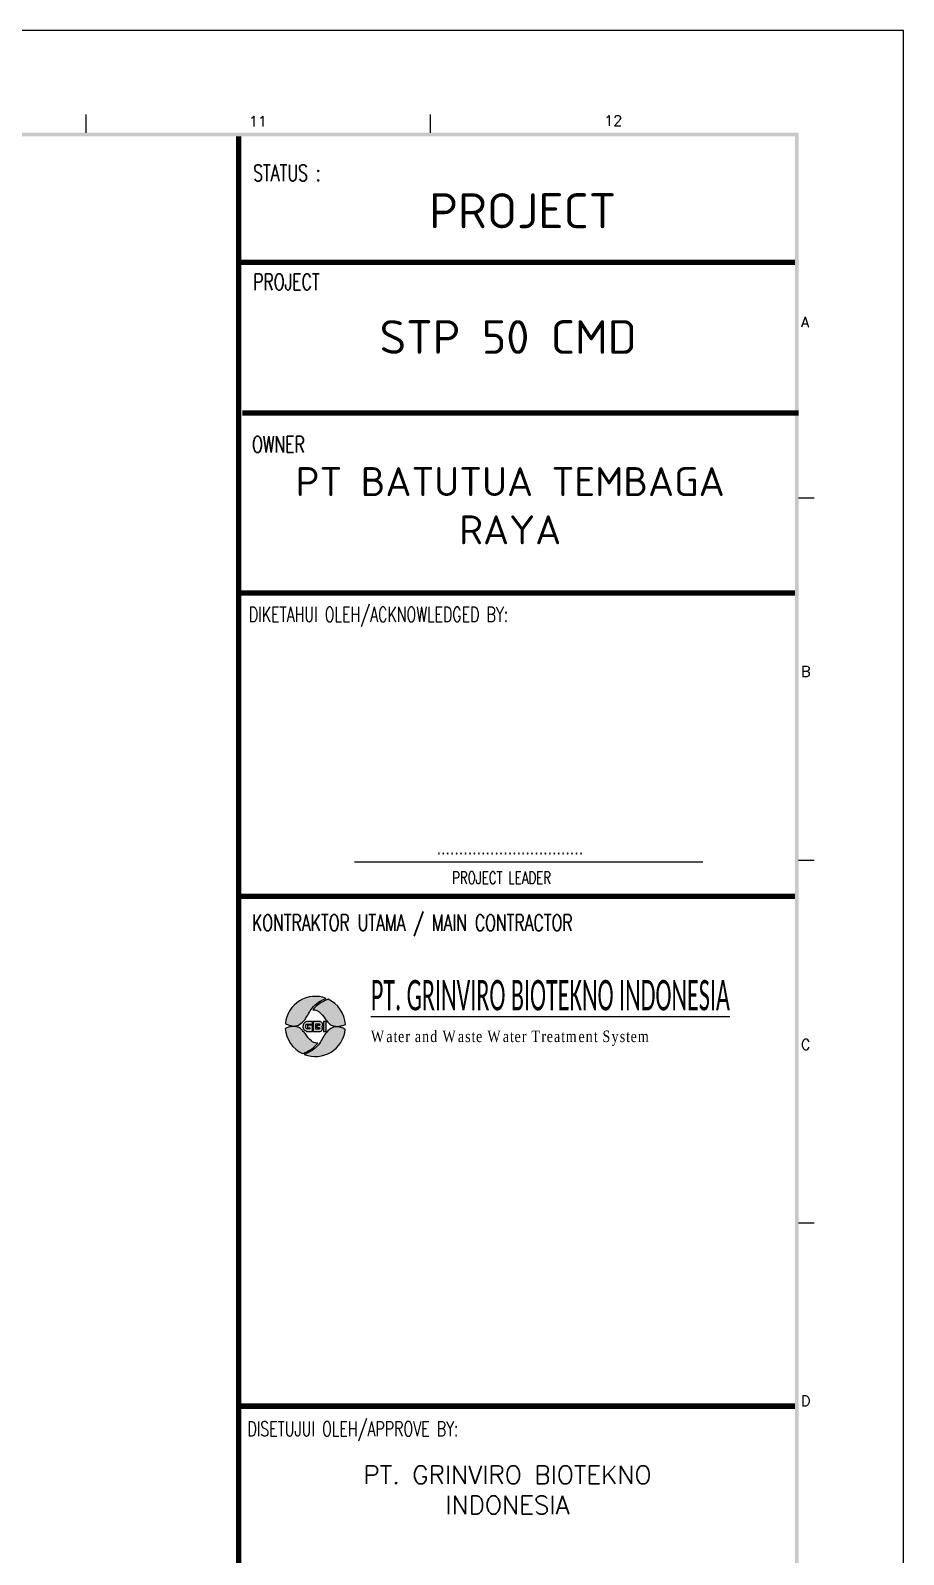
# Model space of a CAD drawing. Header units: millimetres. Extents: x 67033 to 212947, y 35102 to 335921.
# Drawn here: x 73066 to 74551, y 152131 to 154724 of the extents above; entities that cross this region are included whole.
import ezdxf

# ---------------------------------------------------------------- set-up
doc = ezdxf.new("R2010")
doc.units = ezdxf.units.MM
doc.layers.add('BORDER', color=7, linetype='Continuous')
doc.layers.add('S-Kop', color=7, linetype='Continuous')
doc.layers.add('G-0.9', color=250, linetype='Continuous', lineweight=9)
doc.styles.add('3', font='ROMANS.SHX', dxfattribs={"width": 0.75})
doc.styles.add('ISOCPEUR', font='isocpeur.ttf')
doc.styles.add('ROMANS', font='romans.shx', dxfattribs={"height": 0.3})
doc.styles.get("Standard").update_dxf_attribs({"font": 'arial.ttf'})

msp = doc.modelspace()

# ---------------------------------------------------------------- hatches: boundary and pattern name
at = {"layer": 'G-0.9', "true_color": 0x105689}
h = msp.add_hatch(color=146, dxfattribs=at)
edge = h.paths.add_edge_path(flags=0)
edge.add_arc((73550.64828648386, 153029.3331441427), 51.18441733908399, 3.799054058211098, 64.9709100956754)
edge.add_spline(control_points=[(73572.30330546947, 153075.7109915597), (73571.08708370144, 153075.1848081262), (73569.27630561945, 153074.3651089546), (73566.8864200506, 153073.2139352082), (73565.11149634422, 153072.3162210944), (73563.33307163544, 153071.4050253557), (73561.55539036031, 153070.4762146974), (73559.80729077526, 153069.5007826609), (73558.11812260444, 153068.4507636289), (73556.49059588506, 153067.3189017822), (73554.3749984473, 153065.7288127059), (73551.85228183704, 153063.5906588791), (73549.02340369046, 153060.8035578924), (73547.26645580327, 153058.7889788241), (73546.42049821543, 153057.7433086441)], knot_values=[0, 0, 0, 0, 0.125, 0.1875, 0.25, 0.3125, 0.375, 0.4375, 0.5, 0.5625, 0.625, 0.75, 0.875, 1, 1, 1, 1], degree=3, periodic=0)
edge.add_spline(control_points=[(73546.42049821543, 153057.7433086441), (73546.983940898, 153057.7387453177), (73548.1036347722, 153057.6841721082), (73549.75128828413, 153057.4579581755), (73551.39799301203, 153057.1114334791), (73552.9965176574, 153056.613962666), (73554.25460217358, 153056.011887906), (73555.22919646936, 153055.4529417609), (73555.939368223, 153055.0105061464), (73556.62746627627, 153054.5384641774), (73557.2951870866, 153054.0296935313), (73557.9444586704, 153053.4968362177), (73558.79061568037, 153052.7702239364), (73559.59965369043, 153052.0091066569), (73560.37764878385, 153051.2125652607), (73560.95156810687, 153050.6059168321), (73561.51333575152, 153049.9867785781), (73562.24268646845, 153049.1405323512), (73562.95498197673, 153048.2772975226), (73563.65509762694, 153047.4025478599), (73564.34096019082, 153046.5132407641), (73565.19024454843, 153045.3951361024), (73566.19606865116, 153044.0437075974), (73567.19887322681, 153042.691658702), (73568.21031545692, 153041.3567282053), (73569.23338960847, 153040.0335299599), (73570.10399592378, 153038.9480087101), (73570.81031777375, 153038.0878384327), (73571.35082452028, 153037.4507420183), (73571.89665224108, 153036.8138641253), (73572.446827658, 153036.1777920672), (73572.91606465029, 153035.6582325928), (73573.30058074715, 153035.2527280725), (73573.59504000796, 153034.956009476), (73573.89368736549, 153034.6632484087), (73574.29495648471, 153034.2741233895), (73574.80588154886, 153033.7969921826), (73575.4398302668, 153033.2499595463), (73576.32084951665, 153032.5766041203), (73577.5088937926, 153031.837672986), (73579.00702547462, 153031.0823212675), (73580.56902929903, 153030.4657223432), (73582.71746664931, 153029.8229579828), (73584.92326154062, 153029.4414455487), (73587.15360197463, 153029.3288751403), (73589.3901096821, 153029.3697786886), (73592.17237529518, 153029.682030296), (73594.90151009544, 153030.2826870546), (73597.02869750751, 153030.9400626065), (73599.1314547589, 153031.6825007014), (73600.69123965972, 153032.2867226273), (73601.72022925594, 153032.7244919324)], knot_values=[0, 0, 0, 0, 0.02500000000000002, 0.05000000000000004, 0.07499999999999996, 0.09999999999999998, 0.125, 0.1375, 0.15, 0.1625000000000001, 0.175, 0.1875, 0.2, 0.225, 0.2375, 0.25, 0.2625, 0.275, 0.3, 0.3125, 0.325, 0.35, 0.375, 0.4, 0.425, 0.45, 0.475, 0.4875, 0.5, 0.5125, 0.5249999999999999, 0.5374999999999999, 0.5437499999999998, 0.5499999999999998, 0.5562499999999999, 0.5624999999999999, 0.5749999999999998, 0.5874999999999999, 0.5999999999999999, 0.6249999999999999, 0.6499999999999999, 0.6749999999999998, 0.6999999999999998, 0.7499999999999999, 0.7749999999999999, 0.7999999999999999, 0.8499999999999999, 0.8999999999999999, 0.9249999999999999, 0.95, 1, 1, 1, 1], degree=3, periodic=0)
edge = h.paths.add_edge_path(flags=0)
edge.add_arc((73550.64828648386, 153029.3331441427), 51.18441733908391, 183.7990540582112, 244.97091009567498, ccw=False)
edge.add_spline(control_points=[(73499.57634371181, 153025.9417963522), (73500.60533330956, 153026.3795656573), (73502.16503077632, 153026.9838866127), (73504.2680211847, 153027.7260606294), (73505.86271226968, 153028.2198845268), (73507.48878607295, 153028.6215202428), (73509.67944073831, 153029.0480788771), (73511.90665658002, 153029.2962903953), (73514.14293524587, 153029.3374541045), (73516.37333262099, 153029.2248161757), (73518.57910096434, 153028.8433523868), (73520.72754774416, 153028.2005339319), (73522.28953419688, 153027.5840864937), (73523.78772829082, 153026.828169401), (73525.21314914203, 153025.9435620531), (73526.28622205857, 153025.061051152), (73527.00162498852, 153024.392087632), (73527.40288400123, 153024.0030544255), (73527.70153338958, 153023.7102749166), (73527.99599210854, 153023.4135612321), (73528.38050838344, 153023.0080551032), (73528.84974528826, 153022.488496417), (73529.39992073436, 153021.8524241056), (73529.94574844594, 153021.215546281), (73530.48625519554, 153020.5784498488), (73531.19257704397, 153019.7182795769), (73532.06318335928, 153018.6327583232), (73533.08625751238, 153017.3095600793), (73534.09769974095, 153015.9746295827), (73535.1005043166, 153014.6225806873), (73536.10632842086, 153013.2711521823), (73536.95561277847, 153012.1530475206), (73537.64147534235, 153011.2637404247), (73538.34159099257, 153010.3889907628), (73539.05388650081, 153009.5257559343), (73539.78323721624, 153008.6795097073), (73540.34500486242, 153008.060371451), (73540.91892418543, 153007.4537230223), (73541.69691927732, 153006.6571816278), (73542.50595728893, 153005.896064349), (73543.35211429735, 153005.169452067), (73544.0013858827, 153004.6365947535), (73544.66910669145, 153004.1278241072), (73545.3572047463, 153003.6557821375), (73546.06737649994, 153003.2133465238), (73547.04197079572, 153002.6544003787), (73548.30005531033, 153002.0523256186), (73549.89857995573, 153001.5548548056), (73551.54528468363, 153001.2083301076), (73553.19293819556, 153000.9821161764), (73554.31263207129, 153000.927542967), (73554.87607475385, 153000.9229796405)], knot_values=[0, 0, 0, 0, 0.05000000000000004, 0.07499999999999996, 0.09999999999999998, 0.125, 0.1499999999999999, 0.2, 0.225, 0.25, 0.3, 0.325, 0.35, 0.375, 0.4, 0.425, 0.4375, 0.44375, 0.45, 0.4562499999999999, 0.4624999999999999, 0.475, 0.4875, 0.5, 0.5125, 0.5249999999999999, 0.5499999999999998, 0.5749999999999997, 0.5999999999999998, 0.6249999999999998, 0.6499999999999998, 0.6749999999999998, 0.6874999999999998, 0.6999999999999997, 0.7249999999999996, 0.7374999999999996, 0.7499999999999996, 0.7624999999999995, 0.7749999999999995, 0.7999999999999995, 0.8124999999999996, 0.8249999999999995, 0.8374999999999995, 0.8499999999999994, 0.8624999999999994, 0.8749999999999993, 0.8999999999999994, 0.9249999999999994, 0.9499999999999994, 0.9749999999999994, 0.9999999999999994, 0.9999999999999994, 0.9999999999999994, 0.9999999999999994], degree=3, periodic=0)
edge.add_spline(control_points=[(73554.87607475385, 153000.9229796405), (73554.03011716601, 152999.8773094613), (73552.27316927884, 152997.8627303923), (73549.44429113224, 152995.0756294056), (73546.92157452198, 152992.9374755787), (73544.80597708421, 152991.3473865024), (73543.17845036484, 152990.2155246549), (73541.48928219247, 152989.1655056238), (73539.74118260895, 152988.1900735872), (73537.96350133386, 152987.2612629289), (73536.18507662506, 152986.3500671902), (73534.41015291869, 152985.4523530771), (73532.02026734984, 152984.3011793301), (73530.20948926632, 152983.4814801585), (73528.99326749981, 152982.9552967249)], knot_values=[0, 0, 0, 0, 0.125, 0.25, 0.375, 0.4375, 0.5, 0.5625, 0.625, 0.6875, 0.75, 0.8125, 0.875, 1, 1, 1, 1], degree=3, periodic=0)
at = {"layer": 'G-0.9', "true_color": 0x139b48}
h = msp.add_hatch(color=114, dxfattribs=at)
edge = h.paths.add_edge_path(flags=0)
edge.add_spline(control_points=[(73601.59567248495, 153024.4129370213), (73600.98122656943, 153024.7098361602), (73599.74417802665, 153025.2858572626), (73598.17556039788, 153025.9540756037), (73596.91072943578, 153026.4708226235), (73595.95751933464, 153026.8504842934), (73594.99577076662, 153027.2090099228), (73594.02290887357, 153027.5300177509), (73593.03518502388, 153027.8239559678), (73592.0358893606, 153028.0978733299), (73591.02836953878, 153028.3326695024), (73590.0185034061, 153028.5100054419), (73589.00199053393, 153028.6346460405), (73587.63342605275, 153028.7454678549), (73585.92842401487, 153028.7440866974), (73584.22942293236, 153028.5079444761), (73582.87893143944, 153028.206662778), (73581.88537765434, 153027.9336099272), (73580.90508555966, 153027.6073820654), (73579.9330761964, 153027.2240732609), (73578.97933566541, 153026.7943366436), (73577.74409649985, 153026.1763378508), (73576.26295635133, 153025.294576796), (73574.57639233899, 153024.0966136938), (73572.99927283953, 153022.7762168716), (73571.51336824318, 153021.3477297768), (73570.11864851904, 153019.8297228287), (73568.8063479423, 153018.2347829151), (73567.78144407616, 153016.8636431581), (73566.99902065414, 153015.7372802185), (73566.23001466303, 153014.6045219807), (73565.49445189178, 153013.4521131866), (73564.78349674816, 153012.2839378756), (73564.25308495924, 153011.4063938761), (73563.72970203169, 153010.5246272069), (73563.21669484851, 153009.6364823287), (73562.70714648417, 153008.7464269885), (73562.02185887918, 153007.563926121), (73561.34018577047, 153006.3797391007), (73560.65494622504, 153005.1985082807), (73560.12949644869, 153004.3203505457), (73559.59657777938, 153003.4473591982), (73558.88170431828, 153002.2865010131), (73557.95442606266, 153000.8586373029), (73556.7796593123, 152999.1837843493), (73555.12797122446, 152997.0126326238), (73552.85102134226, 152994.4408756825), (73549.84426261683, 152991.6133531293), (73546.5916812491, 152989.07970309), (73543.7066393282, 152987.2545990595), (73541.31728936826, 152985.9424261563), (73539.49175274013, 152985.0168750683), (73537.63972689114, 152984.1384413473), (73535.14150464792, 152983.0181381538), (73533.25620948318, 152982.1984990954), (73531.98850738323, 152981.671238786)], knot_values=[-1, -1, -1, -1, -0.9772727272727273, -0.9545454545454546, -0.9431818181818182, -0.9318181818181819, -0.9204545454545454, -0.9090909090909091, -0.8977272727272727, -0.8863636363636364, -0.875, -0.8636363636363636, -0.8522727272727273, -0.8409090909090909, -0.8181818181818182, -0.7954545454545454, -0.7840909090909091, -0.7727272727272727, -0.7613636363636364, -0.75, -0.7386363636363636, -0.7272727272727273, -0.7045454545454546, -0.6818181818181818, -0.6590909090909091, -0.6363636363636364, -0.6136363636363636, -0.5909090909090909, -0.5681818181818181, -0.5568181818181818, -0.5454545454545454, -0.5227272727272727, -0.5113636363636364, -0.5, -0.4886363636363636, -0.4772727272727273, -0.4659090909090909, -0.4545454545454545, -0.4318181818181818, -0.4204545454545454, -0.4090909090909091, -0.3977272727272727, -0.3863636363636364, -0.3636363636363636, -0.3409090909090909, -0.3181818181818182, -0.2727272727272727, -0.2272727272727273, -0.1818181818181818, -0.1363636363636364, -0.1136363636363636, -0.09090909090909091, -0.06818181818181818, -0.04545454545454546, 0, 0, 0, 0], degree=3, periodic=0)
edge.add_arc((73550.64828648386, 153029.3331441427), 51.18441733908411, 248.6195076609033, 354.4838079919351)
edge = h.paths.add_edge_path(flags=0)
edge.add_arc((73550.64828648386, 153029.3331441427), 51.18441733908363, 68.61950766090604, 174.4838079919366)
edge.add_spline(control_points=[(73499.70090048436, 153034.2533512633), (73500.31534639983, 153033.9564521245), (73501.55239494264, 153033.3804310221), (73503.12101256984, 153032.712212681), (73504.38584353194, 153032.1954656611), (73505.33905363464, 153031.815803992), (73506.30080220265, 153031.4572783619), (73507.27366409572, 153031.1362705337), (73508.2613879454, 153030.8423323169), (73509.26068360868, 153030.5684149548), (73510.26820343052, 153030.3336187821), (73511.2780695632, 153030.1562828427), (73512.29458243534, 153030.0316422441), (73513.663146915, 153029.9208204305), (73515.36814895441, 153029.9222015857), (73517.06715003541, 153030.1583438086), (73518.4176415283, 153030.4596255074), (73519.41119531495, 153030.7326783567), (73520.39148740807, 153031.0589062193), (73521.36349677441, 153031.4422150206), (73522.3172372931, 153031.8719516525), (73523.55247652928, 153032.4899503747), (73525.0336161375, 153033.3717119669), (73526.72018237866, 153034.5696728417), (73528.29729361669, 153035.8900779269), (73529.78322902835, 153037.3185341987), (73531.17783374965, 153038.8366561772), (73532.49056352241, 153040.4311667913), (73533.71884637878, 153042.0781366696), (73534.68623240755, 153043.4933788347), (73535.43557201036, 153044.6369336371), (73535.97952954457, 153045.5064968836), (73536.5131651764, 153046.3822756419), (73537.04346251048, 153047.2599155172), (73537.5668839775, 153048.1416514095), (73538.07985145769, 153049.0298235202), (73538.58952009604, 153049.9198007002), (73539.10304440664, 153050.8069617608), (73539.6168481655, 153051.6936170101), (73540.12734941844, 153052.5820816068), (73540.64171989009, 153053.4677197979), (73541.16705160125, 153054.345953845), (73541.70000171677, 153055.2189248682), (73542.41486488254, 153056.3797897061), (73543.34214817607, 153057.807650169), (73544.51691334843, 153059.4825041049), (73546.1686017909, 153061.6536557874), (73548.44555274144, 153064.2254106113), (73551.45230606056, 153067.0529425663), (73554.7049077733, 153069.5865575391), (73557.5898863797, 153071.4117706212), (73559.97936545842, 153072.7237211448), (73562.41288855045, 153073.9586947515), (73565.52570224024, 153075.3765463494), (73568.04036348454, 153076.4677891892), (73569.30806558453, 153076.9950494987)], knot_values=[-1, -1, -1, -1, -0.9772727272727273, -0.9545454545454546, -0.9431818181818182, -0.9318181818181819, -0.9204545454545455, -0.9090909090909092, -0.8977272727272728, -0.8863636363636365, -0.8750000000000001, -0.8636363636363638, -0.8522727272727274, -0.840909090909091, -0.8181818181818183, -0.7954545454545456, -0.7840909090909093, -0.7727272727272729, -0.7613636363636366, -0.7500000000000002, -0.7386363636363639, -0.7272727272727275, -0.7045454545454548, -0.6818181818181821, -0.6590909090909094, -0.6363636363636367, -0.613636363636364, -0.5909090909090913, -0.5681818181818186, -0.5454545454545459, -0.5340909090909094, -0.522727272727273, -0.5113636363636367, -0.5000000000000003, -0.488636363636364, -0.4772727272727276, -0.4659090909090913, -0.4545454545454549, -0.4431818181818186, -0.4318181818181822, -0.4204545454545459, -0.4090909090909095, -0.3977272727272732, -0.3863636363636368, -0.363636363636364, -0.3409090909090913, -0.3181818181818186, -0.272727272727273, -0.2272727272727276, -0.1818181818181821, -0.1363636363636367, -0.113636363636364, -0.09090909090909127, -0.04545454545454575, -3.33066907387547e-16, -3.33066907387547e-16, -3.33066907387547e-16, -3.33066907387547e-16], degree=3, periodic=0)
at = {"layer": 'G-0.9', "true_color": 0xf26722}
h = msp.add_hatch(color=30, dxfattribs=at)
h.dxf.hatch_style = 1
edge = h.paths.add_edge_path()
edge.add_arc((73550.63284764814, 153029.3426941992), 51.18441733908399, 3.799054058211098, 64.9709100956754)
edge.add_spline(control_points=[(73572.28786663219, 153075.7205416162), (73571.07164486416, 153075.1943581827), (73569.26086678218, 153074.3746590111), (73566.87098121332, 153073.223485264), (73565.09605750696, 153072.325771151), (73563.31763279818, 153071.4145754122), (73561.53995152305, 153070.4857647539), (73559.79185193952, 153069.5103327174), (73558.10268376717, 153068.4603136862), (73556.4751570478, 153067.3284518387), (73554.35955961003, 153065.7383627624), (73551.83684299976, 153063.6002089355), (73549.00796485317, 153060.8131079488), (73547.25101696598, 153058.7985288806), (73546.40505937817, 153057.7528587006)], knot_values=[0, 0, 0, 0, 0.125, 0.1875, 0.25, 0.3125, 0.375, 0.4375, 0.5, 0.5625, 0.625, 0.75, 0.875, 1, 1, 1, 1], degree=3, periodic=0)
edge.add_spline(control_points=[(73546.40505937817, 153057.7528587006), (73546.96850206071, 153057.7482953742), (73548.08819593648, 153057.6937221648), (73549.73584944685, 153057.4675082336), (73551.38255417628, 153057.1209835356), (73552.98107882014, 153056.6235127226), (73554.2391633363, 153056.0214379625), (73555.21375763207, 153055.4624918173), (73555.92392938574, 153055.0200562037), (73556.61202744055, 153054.5480142339), (73557.2797482493, 153054.0392435877), (73557.92901983467, 153053.5063862742), (73558.7751768431, 153052.7797739929), (73559.58421485315, 153052.0186567134), (73560.36220994657, 153051.2221153188), (73560.93612926958, 153050.6154668901), (73561.49789691424, 153049.9963286346), (73562.22724763119, 153049.1500824077), (73562.93954313947, 153048.2868475791), (73563.63965878966, 153047.4120979172), (73564.32552135354, 153046.5227908205), (73565.17480571115, 153045.4046861588), (73566.18062981544, 153044.0532576539), (73567.18343438955, 153042.7012087584), (73568.19487661961, 153041.3662782618), (73569.21795077274, 153040.0430800179), (73570.08855708652, 153038.9575587666), (73570.79487893495, 153038.0973884892), (73571.33538568454, 153037.4602920748), (73571.88121340533, 153036.8234141819), (73572.43138882074, 153036.1873421245), (73572.90062581301, 153035.6677826494), (73573.2851419114, 153035.2622781291), (73573.5796011707, 153034.9655595325), (73573.87824852823, 153034.6727984668), (73574.27951764743, 153034.283673446), (73574.79044271157, 153033.8065422391), (73575.42439142954, 153033.2595096028), (73576.30541067939, 153032.5861541776), (73577.49345495689, 153031.8472230425), (73578.99158663736, 153031.0918713255), (73580.55359046177, 153030.4752723998), (73582.70202781203, 153029.83250804), (73584.90782270336, 153029.4509956052), (73587.13816313735, 153029.3384251968), (73589.37467084483, 153029.3793287451), (73592.15693645789, 153029.6915803517), (73594.88607125815, 153030.292237111), (73597.01325867027, 153030.949612663), (73599.11601592161, 153031.692050758), (73600.67580082244, 153032.2962726839), (73601.70479041868, 153032.7340419889)], knot_values=[0, 0, 0, 0, 0.02500000000000002, 0.05000000000000004, 0.07499999999999996, 0.09999999999999998, 0.125, 0.1375, 0.15, 0.1625000000000001, 0.175, 0.1875, 0.2, 0.225, 0.2375, 0.25, 0.2625, 0.275, 0.3, 0.3125, 0.325, 0.35, 0.375, 0.4, 0.425, 0.45, 0.475, 0.4875, 0.5, 0.5125, 0.5249999999999999, 0.5374999999999999, 0.5437499999999998, 0.5499999999999998, 0.5562499999999999, 0.5624999999999999, 0.5749999999999998, 0.5874999999999999, 0.5999999999999999, 0.6249999999999999, 0.6499999999999999, 0.6749999999999998, 0.6999999999999998, 0.7499999999999999, 0.7749999999999999, 0.7999999999999999, 0.8499999999999999, 0.8999999999999999, 0.9249999999999999, 0.95, 1, 1, 1, 1], degree=3, periodic=0)
at = {"layer": 'G-0.9', "true_color": 0x000000}
h = msp.add_hatch(color=18, dxfattribs=at)
edge = h.paths.add_edge_path(flags=0)
edge.add_spline(control_points=[(73536.06041704994, 153037.5994832243), (73535.80343500471, 153037.4881278157), (73535.42331431051, 153037.3161503208), (73534.92677602422, 153037.0773420118), (73534.5603478467, 153036.8927157246), (73534.19657166614, 153036.7056396363), (73533.83602372011, 153036.5155812401), (73533.54240807377, 153036.3508802012), (73533.31325719971, 153036.2138143421), (73533.08934695454, 153036.0719111598), (73532.81498323042, 153035.8894017649), (73532.49415092432, 153035.6626253338), (73532.18645996558, 153035.4236746221), (73531.89679921747, 153035.1683782723), (73531.62427928703, 153034.896466493), (73531.27964068748, 153034.5152999446), (73530.89263692086, 153034.003988783), (73530.50775722043, 153033.3187085014), (73530.19282976126, 153032.5865433076), (73529.94919211276, 153031.812035981), (73529.71552884691, 153030.7389880951), (73529.59094818505, 153029.3458771341), (73529.69415142323, 153027.6729376175), (73530.00241114706, 153026.3409623182), (73530.39258209175, 153025.3540523699), (73530.75593941765, 153024.6578616561), (73531.12630804442, 153024.1341802485), (73531.45804602734, 153023.7413004447), (73531.72094199908, 153023.4594678997), (73532.00106000884, 153023.1929214925), (73532.29933160555, 153022.9415049721), (73532.61095946918, 153022.701441658), (73532.93056092429, 153022.4681358051), (73533.26082358464, 153022.2438883409), (73533.60440060466, 153022.0309179494), (73533.95582495401, 153021.8245995219), (73534.42857782758, 153021.5530560647), (73535.02830252371, 153021.2210706838), (73535.52363165324, 153020.9686597535), (73535.77466854376, 153020.8453122015)], knot_values=[0, 0, 0, 0, 0.0357142857142857, 0.0535714285714286, 0.0714285714285714, 0.0892857142857143, 0.1071428571428572, 0.125, 0.1339285714285714, 0.1428571428571429, 0.1607142857142858, 0.1785714285714286, 0.1964285714285714, 0.2142857142857143, 0.2321428571428572, 0.25, 0.2857142857142857, 0.3214285714285714, 0.3571428571428572, 0.3928571428571429, 0.4285714285714286, 0.5, 0.5714285714285714, 0.6428571428571428, 0.6785714285714285, 0.7142857142857142, 0.7499999999999999, 0.7678571428571428, 0.7857142857142857, 0.8035714285714286, 0.8214285714285714, 0.8392857142857142, 0.857142857142857, 0.8749999999999998, 0.8928571428571427, 0.9107142857142856, 0.9285714285714284, 0.9642857142857141, 0.9999999999999998, 0.9999999999999998, 0.9999999999999998, 0.9999999999999998], degree=3, periodic=0)
edge.add_line((73535.77466854376, 153020.8453122015), (73545.67567148518, 153020.8453122015))
edge.add_line((73545.67567148485, 153020.8453122015), (73545.67567148485, 153031.3854838728))
edge.add_line((73545.67567148485, 153031.3854838727), (73537.44689806225, 153031.3854838727))
edge.add_line((73537.44689806215, 153031.3854838727), (73537.44689806215, 153027.0207973317))
edge.add_line((73537.44689806215, 153027.020797332), (73541.31808510693, 153027.020797332))
edge.add_line((73541.31808510734, 153027.020797332), (73541.31808510734, 153025.0892933794))
edge.add_line((73541.31808510734, 153025.0892933785), (73537.06043234825, 153025.0892933785))
edge.add_spline(control_points=[(73537.06043234815, 153025.0892933785), (73536.85997079934, 153025.1765116687), (73536.61559018685, 153025.2918066716), (73536.33181308415, 153025.4397562109), (73536.14486000754, 153025.5406483299), (73535.91230252484, 153025.6679104701), (73535.71161266351, 153025.7911665564), (73535.58395042027, 153025.8795384576), (73535.50059331064, 153025.9402365528), (73535.3566601482, 153026.0486357473), (73535.15941086061, 153026.2123795497), (73534.91984920099, 153026.4520420209), (73534.68910320157, 153026.7512448834), (73534.47381590087, 153027.106342533), (73534.29818680313, 153027.4916594667), (73534.02241785568, 153028.3053290512), (73533.91926518528, 153029.3522608338), (73534.07640286528, 153030.3608247445), (73534.24515518105, 153030.9030983861), (73534.41107849186, 153031.2885624788), (73534.58512689789, 153031.5827587312), (73534.74429825823, 153031.8044900344), (73534.87248683431, 153031.9623583117), (73535.01128413682, 153032.1104108761), (73535.16080732676, 153032.2495481369), (73535.2919252912, 153032.3598105827), (73535.39980035787, 153032.4453986712), (73535.4816625797, 153032.5087142856), (73535.56518723392, 153032.5705496454), (73535.67967590386, 153032.6502690509), (73535.82724332741, 153032.7460105039), (73536.00936488554, 153032.8564847119), (73536.19347891054, 153032.9652127459), (73536.37922522656, 153033.0725106118), (73536.63179459414, 153033.2112742247), (73536.82597452823, 153033.3111823204), (73536.95762557193, 153033.3758619869)], knot_values=[0, 0, 0, 0, 0.05769230769230771, 0.07211538461538458, 0.08653846153846156, 0.1153846153846154, 0.1442307692307693, 0.1514423076923077, 0.1586538461538463, 0.1730769230769231, 0.2019230769230769, 0.2307692307692307, 0.2692307692307692, 0.3076923076923077, 0.3461538461538461, 0.3846153846153846, 0.5384615384615384, 0.6153846153846154, 0.653846153846154, 0.6923076923076924, 0.7307692307692308, 0.7500000000000001, 0.7692307692307694, 0.7884615384615385, 0.8076923076923078, 0.8269230769230771, 0.8365384615384617, 0.8461538461538463, 0.8557692307692308, 0.8653846153846154, 0.8846153846153847, 0.903846153846154, 0.9230769230769232, 0.9423076923076925, 0.9615384615384618, 1, 1, 1, 1], degree=3, periodic=0)
edge.add_line((73536.95762557193, 153033.3758619869), (73545.6756714844, 153033.3758619869))
edge.add_line((73545.67567148485, 153033.3758619869), (73545.67567148485, 153037.599483224))
edge.add_line((73545.67567148485, 153037.5994832243), (73536.06041705076, 153037.5994832243))
h.paths.add_polyline_path([(73568.92405511478, 153037.5994832243), (73564.64676040923, 153037.5994832243), (73564.64676040923, 153020.8453122015), (73568.92405511478, 153020.8453122015)], flags=0)
edge = h.paths.add_edge_path(flags=0)
edge.add_line((73550.99153402665, 153033.3758619869), (73550.99153402665, 153025.0892933788))
edge.add_line((73550.99153402665, 153025.0892933785), (73557.85858782579, 153025.0892933785))
edge.add_spline(control_points=[(73557.85858782657, 153025.0892933785), (73557.91186365926, 153025.1351644439), (73558.01575835422, 153025.227103181), (73558.14172511631, 153025.3423153065), (73558.23522407954, 153025.4350232868), (73558.30115494285, 153025.5048645662), (73558.35162313485, 153025.5633967055), (73558.38936461131, 153025.6104172542), (73558.41568686471, 153025.6458294638), (73558.44030470015, 153025.6813677951), (73558.46341218412, 153025.7170178849), (73558.48459810477, 153025.752810164), (73558.50964032703, 153025.8007704096), (73558.53595368812, 153025.8610899157), (73558.55818034135, 153025.9341651421), (73558.56923632769, 153026.0080669551), (73558.57043887471, 153026.0826978863), (73558.56205285878, 153026.1455850154), (73558.55040998038, 153026.1962598219), (73558.53973161065, 153026.2344099375), (73558.52685808082, 153026.2727224877), (73558.51159367728, 153026.3112119538), (73558.49436916025, 153026.3498464604), (73558.47561702442, 153026.3885940052), (73558.45513635872, 153026.4274694552), (73558.42514793293, 153026.4795017623), (73558.38432609543, 153026.5447890205), (73558.32989774473, 153026.6235364288), (73558.25165925847, 153026.7289523346), (73558.14464418941, 153026.8614042389), (73558.05586831472, 153026.9675998729), (73558.01013378905, 153027.020797332)], knot_values=[0, 0, 0, 0, 0.07692307692307687, 0.1538461538461539, 0.1923076923076923, 0.2307692307692307, 0.2692307692307692, 0.2884615384615384, 0.3076923076923077, 0.3269230769230769, 0.3461538461538461, 0.3653846153846154, 0.3846153846153846, 0.423076923076923, 0.4615384615384615, 0.5, 0.5384615384615384, 0.5769230769230769, 0.5961538461538461, 0.6153846153846154, 0.6346153846153846, 0.6538461538461539, 0.6730769230769231, 0.6923076923076923, 0.7115384615384615, 0.7307692307692306, 0.7692307692307692, 0.8076923076923076, 0.846153846153846, 0.9230769230769229, 0.9999999999999998, 0.9999999999999998, 0.9999999999999998, 0.9999999999999998], degree=3, periodic=0)
edge.add_line((73558.01013378905, 153027.020797332), (73553.6050619646, 153027.020797332))
edge.add_line((73553.60506196483, 153027.020797332), (73553.60506196483, 153031.3854838729))
edge.add_line((73553.60506196483, 153031.3854838727), (73558.01013378928, 153031.3854838727))
edge.add_spline(control_points=[(73558.01013378905, 153031.3854838727), (73558.06170040688, 153031.446314057), (73558.13614952713, 153031.5375303254), (73558.22017435766, 153031.6439209777), (73558.26666980845, 153031.7047004475), (73558.2999504725, 153031.7502691393), (73558.33200651304, 153031.7958255856), (73558.36313179976, 153031.8413727229), (73558.39271207606, 153031.8869044095), (73558.42012792772, 153031.9324144502), (73558.44568870956, 153031.9779059395), (73558.46970393756, 153032.0233819721), (73558.49155370939, 153032.0688363496), (73558.5106255537, 153032.1142629441), (73558.52720669963, 153032.1596646324), (73558.54647449999, 153032.2201718103), (73558.56325576035, 153032.2957327431), (73558.57002592679, 153032.3862721812), (73558.56493385599, 153032.47669299), (73558.54899918342, 153032.5519267443), (73558.53030254888, 153032.6120542547), (73558.51405089864, 153032.6571275955), (73558.49520541744, 153032.7021749954), (73558.47348462466, 153032.7471936408), (73558.44951888685, 153032.7921898359), (73558.42395175928, 153032.8371700155), (73558.39646218273, 153032.8821309699), (73558.36672966123, 153032.9270694932), (73558.33539606312, 153032.9719920057), (73558.30309793948, 153033.0169048714), (73558.26953075541, 153033.0618050456), (73558.2225763049, 153033.1216499624), (73558.13765178909, 153033.2263510218), (73558.06234341572, 153033.3160696265), (73558.01013378905, 153033.3758619869)], knot_values=[0, 0, 0, 0, 0.09090909090909094, 0.1363636363636364, 0.1590909090909091, 0.1818181818181818, 0.2045454545454546, 0.2272727272727273, 0.25, 0.2727272727272727, 0.2954545454545454, 0.3181818181818181, 0.3409090909090908, 0.3636363636363636, 0.3863636363636365, 0.4090909090909092, 0.4545454545454546, 0.5, 0.5454545454545454, 0.5909090909090908, 0.6136363636363635, 0.6363636363636362, 0.659090909090909, 0.6818181818181817, 0.7045454545454544, 0.7272727272727271, 0.7499999999999998, 0.7727272727272725, 0.7954545454545452, 0.8181818181818179, 0.8409090909090906, 0.8636363636363633, 0.9090909090909087, 0.9999999999999997, 0.9999999999999997, 0.9999999999999997, 0.9999999999999997], degree=3, periodic=0)
edge.add_line((73558.01013378905, 153033.3758619869), (73550.99153402651, 153033.3758619869))
edge = h.paths.add_edge_path(flags=0)
edge.add_line((73546.8004340271, 153037.5994832243), (73559.13870979438, 153037.5994832243))
edge.add_spline(control_points=[(73559.13870979544, 153037.5994832243), (73559.2885058699, 153037.5375167264), (73559.50960597693, 153037.4408813459), (73559.79749728872, 153037.3049492255), (73560.00940300601, 153037.1988850258), (73560.21952936164, 153037.0909962622), (73560.4274828961, 153036.9808786927), (73560.59620002029, 153036.8844216987), (73560.72728246619, 153036.8032615474), (73560.82305319107, 153036.7397967417), (73560.91696579759, 153036.6743837035), (73561.04067439055, 153036.5855494393), (73561.25158418677, 153036.4241916332), (73561.53055009758, 153036.172088367), (73561.77107241757, 153035.879292937), (73561.94474526387, 153035.6272927697), (73562.10599031759, 153035.3670031906), (73562.24675443849, 153035.0883654953), (73562.36910992314, 153034.7960276819), (73562.48135040455, 153034.501168794), (73562.60084124136, 153034.1192723485), (73562.74864215964, 153033.495091811), (73562.8409558524, 153032.8656360262), (73562.861392689, 153032.2402309227), (73562.83963611058, 153031.7757860176), (73562.77231158559, 153031.3209604931), (73562.68411740845, 153030.948468134), (73562.58989990629, 153030.6578295511), (73562.50702612627, 153030.4428674088), (73562.41632539262, 153030.2300319891), (73562.32184854928, 153030.018259516), (73562.22421460674, 153029.8074102474), (73562.08583649047, 153029.5284980557), (73561.97395064047, 153029.3215333813), (73561.89563437997, 153029.1845742758)], knot_values=[0, 0, 0, 0, 0.04545454545454541, 0.06818181818181812, 0.09090909090909094, 0.1136363636363636, 0.1363636363636364, 0.1590909090909091, 0.1704545454545454, 0.1818181818181818, 0.1931818181818181, 0.2045454545454546, 0.2272727272727273, 0.2727272727272727, 0.3181818181818181, 0.3409090909090908, 0.3636363636363636, 0.4090909090909092, 0.4318181818181819, 0.4545454545454546, 0.5, 0.5454545454545454, 0.6363636363636362, 0.6818181818181817, 0.7272727272727271, 0.7727272727272725, 0.8181818181818179, 0.8409090909090906, 0.8636363636363633, 0.886363636363636, 0.9090909090909087, 0.9318181818181814, 0.9545454545454541, 0.9999999999999996, 0.9999999999999996, 0.9999999999999996, 0.9999999999999996], degree=3, periodic=0)
edge.add_spline(control_points=[(73561.89563437997, 153029.1845742758), (73561.96612076112, 153029.0597585144), (73562.06763123973, 153028.8714011147), (73562.19484932371, 153028.6180705188), (73562.28558034769, 153028.4268186377), (73562.37410053756, 153028.2349537639), (73562.45990388247, 153028.0423492296), (73562.53962176676, 153027.8481118094), (73562.609708903, 153027.6513873497), (73562.67018928491, 153027.4519319681), (73562.74113696985, 153027.1831295722), (73562.80861610241, 153026.8426224974), (73562.84994399379, 153026.4244616118), (73562.86237816585, 153025.8599332639), (73562.79963901156, 153025.1453244498), (73562.65200224091, 153024.429773545), (73562.5063916659, 153023.9413806391), (73562.41008869838, 153023.6667318555), (73562.32992195156, 153023.4670637924), (73562.24245109184, 153023.2720081914), (73562.11679418344, 153023.0160089106), (73561.93954079058, 153022.7131728363), (73561.69032596565, 153022.3832546302), (73561.40955925682, 153022.0825168492), (73561.14409851642, 153021.8663505775), (73560.9165401352, 153021.7085483494), (73560.7416527458, 153021.5946965598), (73560.56088896238, 153021.4869919512), (73560.3730202165, 153021.3866593021), (73560.18096582837, 153021.290678978), (73559.9871043824, 153021.1965756213), (73559.79182951919, 153021.1039411848), (73559.52715811232, 153020.9849018668), (73559.32449224859, 153020.8999475404), (73559.18745611793, 153020.8453122015)], knot_values=[0, 0, 0, 0, 0.04166666666666674, 0.0625, 0.08333333333333337, 0.1041666666666667, 0.125, 0.1458333333333333, 0.1666666666666666, 0.1875, 0.2083333333333333, 0.25, 0.2916666666666667, 0.3333333333333334, 0.4166666666666667, 0.5, 0.5416666666666666, 0.5625, 0.5833333333333333, 0.6041666666666665, 0.6249999999999999, 0.6666666666666665, 0.7083333333333333, 0.7499999999999999, 0.7916666666666665, 0.8124999999999998, 0.8333333333333331, 0.8541666666666665, 0.8749999999999998, 0.8958333333333331, 0.9166666666666665, 0.9374999999999999, 0.9583333333333333, 0.9999999999999999, 0.9999999999999999, 0.9999999999999999, 0.9999999999999999], degree=3, periodic=0)
edge.add_line((73559.18745611793, 153020.8453122015), (73546.80043402742, 153020.8453122015))
edge.add_line((73546.8004340271, 153020.8453122015), (73546.8004340271, 153037.5994832245))

# ---------------------------------------------------------------- linework, layer by layer
at = {"layer": 'BORDER', "linetype": 'Continuous', "lineweight": 9}
for p, q in [((73160.72380306553, 154580.8483209099), (73160.72380306553, 154549.5625256406)), ((73746.21511453408, 154580.8483209099), (73746.21511453408, 154549.5625256406)), ((74398.74741586542, 153928.3160195785), (74371.93101992029, 153928.3160195785)), ((74398.74741586542, 153311.5389128407), (74371.93101992029, 153311.5389128407)), ((74398.74741586542, 152694.7618061028), (74371.93101992029, 152694.7618061028))]:
    msp.add_line(p, q, dxfattribs=at)
msp.add_lwpolyline([(67033.17732960463, 149414.2227021493), (74550.70699288779, 149414.2227021493), (74550.70699288779, 154723.8690992839), (67033.17732960463, 154723.8690992839)], close=True, dxfattribs=at)
at = {"layer": 'BORDER', "lineweight": 9}
for points in [[(74366.12080079882, 154543.7523065191), (74372.3779598527, 154550.009465573), (67307.15150817734, 154543.7523065191), (67300.9166956137, 154550.009465573)], [(74366.12080079882, 149599.0134613804), (74372.3779598527, 149592.5586180506), (74366.12080079882, 154543.7523065191), (74372.3779598527, 154550.009465573)]]:
    msp.add_trace(points, dxfattribs=at)
at = {"layer": 'G-0.9', "flags": 128}
for points in [[(73535.77466854376, 153020.8453122015), (73545.67567148485, 153020.8453122015), (73545.67567148485, 153031.3854838728), (73537.44689806215, 153031.3854838728), (73537.44689806215, 153027.020797332), (73541.31808510734, 153027.020797332), (73541.31808510734, 153025.0892933785), (73537.06043234815, 153025.0892933785)], [(73536.95762557193, 153033.3758619869), (73545.67567148485, 153033.3758619869), (73545.67567148485, 153037.5994832244), (73536.06041704994, 153037.5994832244)], [(73559.13870979544, 153037.5994832244), (73546.8004340271, 153037.5994832244), (73546.8004340271, 153020.8453122015), (73559.18745611793, 153020.8453122015)], [(73558.01013378905, 153033.3758619869), (73550.99153402665, 153033.3758619869), (73550.99153402665, 153025.0892933785), (73557.85858782657, 153025.0892933785)], [(73558.01013378905, 153027.020797332), (73553.60506196483, 153027.020797332), (73553.60506196483, 153031.3854838728), (73558.01013378905, 153031.3854838728)]]:
    msp.add_lwpolyline(points, dxfattribs=at)
msp.add_lwpolyline([(73564.64676040923, 153037.5994832244), (73564.64676040923, 153020.8453122015), (73568.92405511478, 153020.8453122015), (73568.92405511478, 153037.5994832244)], close=True, dxfattribs=at)
at = {"layer": 'G-0.9'}
for radius, start, end in [(51.18441733908391, 68.61950765410744, 174.4838079957772), (51.18441733908393, 3.799054052071364, 64.97091009832998), (51.18441733908393, 183.7990540520713, 244.97091009833), (51.18441733908391, 248.6195076541074, 354.4838079957772)]:
    msp.add_arc((73550.64828648386, 153029.3331441428), radius, start, end, dxfattribs=at)
for points, knots in [([(73499.70090048436, 153034.2533512634), (73502.17082361523, 153033.1205000502), (73506.90403796936, 153030.949571105), (73515.46333915603, 153029.1752963879), (73525.38115740857, 153032.5432192247), (73536.06413547863, 153043.5560413982), (73542.55169817261, 153059.0211701974), (73555.61187485886, 153071.1570842862), (73564.70678757687, 153075.0337668706), (73569.30806558453, 153076.9950494987)], [0, 0, 0, 0, 1.770579628440341, 3.393033898530347, 5.562151319994037, 8.247127808721837, 13.14955448463515, 16.31562534401973, 19.55753822054462, 19.55753822054462, 19.55753822054462, 19.55753822054462]), ([(73572.30330546947, 153075.7109915598), (73569.6496081168, 153074.4906506284), (73563.35811560607, 153071.5974172216), (73554.0212278577, 153066.2710550803), (73548.87871605913, 153060.5013410212), (73546.42049821543, 153057.7433086442)], [0, 0, 0, 0, 1.905415346747451, 4.517435408228715, 6.909466394063813, 6.909466394063813, 6.909466394063813, 6.909466394063813]), ([(73546.42049821543, 153057.7433086442), (73547.64986273382, 153057.6690630637), (73549.9810557956, 153057.5282742407), (73553.76215001188, 153056.4610568206), (73560.49552000113, 153052.1392351535), (73565.8496026749, 153044.2800358265), (73571.70086359678, 153036.8889977887), (73575.60303229338, 153032.8136964037), (73579.95510750907, 153030.5207257326), (73584.86581672821, 153029.2507004821), (73590.46983201518, 153029.3305622396), (73596.22256086576, 153030.5031623971), (73599.89414104866, 153031.9866610644), (73601.83270382303, 153032.7699356078)], [0, 0, 0, 0, 0.800651378750998, 1.518242076401352, 2.532326855912974, 5.936559102587797, 7.573771972494917, 8.704539925424049, 9.568759586122226, 10.74236988771987, 11.97059895665076, 13.18579429171778, 14.54511845457573, 14.54511845457573, 14.54511845457573, 14.54511845457573]), ([(73554.87607475385, 153000.9229796406), (73553.64671023547, 153000.997225221), (73551.31551717369, 153001.1380140441), (73547.53442295741, 153002.2052314641), (73540.80105296813, 153006.5270531313), (73535.44697029438, 153014.386252459), (73529.59570937249, 153021.777290496), (73525.69354067589, 153025.8525918818), (73521.34146546024, 153028.1455625521), (73516.43075624107, 153029.4155878027), (73510.8267409541, 153029.3357260451), (73505.07401210352, 153028.1631258877), (73501.40243192062, 153026.6796272204), (73499.46386914472, 153025.8963526769)], [0, 0, 0, 0, 0.800651378750998, 1.518242076401352, 2.532326855912974, 5.936559102587797, 7.573771972494917, 8.704539925424049, 9.568759586122226, 10.74236988771987, 11.97059895665076, 13.18579429171778, 14.54511845457573, 14.54511845457573, 14.54511845457573, 14.54511845457573]), ([(73536.06041704994, 153037.5994832244), (73534.25979386915, 153036.7737514625), (73530.69136190666, 153035.1373360012), (73529.14318755387, 153029.3207109646), (73530.58335649785, 153023.5294101259), (73533.9961520123, 153021.7648702035), (73535.77466854376, 153020.8453122015)], [0, 0, 0, 0, 1.229803970130789, 2.437196099825928, 3.580462608725656, 4.824631080712818, 4.824631080712818, 4.824631080712818, 4.824631080712818]), ([(73601.59567248495, 153024.4129370213), (73599.12574935252, 153025.5457882338), (73594.39253499993, 153027.7167171798), (73585.83323381172, 153029.4909918969), (73575.91541556071, 153026.1230690601), (73565.23243749066, 153015.1102468857), (73558.74487479667, 152999.6451180881), (73545.68469811042, 152987.5092039986), (73536.58978539241, 152983.6325214141), (73531.98850738323, 152981.671238786)], [0, 0, 0, 0, 1.770579628440341, 3.393033898530347, 5.562151319994037, 8.247127808721837, 13.14955448463515, 16.31562534401973, 19.55753822054462, 19.55753822054462, 19.55753822054462, 19.55753822054462]), ([(73536.95762557193, 153033.3758619869), (73536.12719010477, 153032.9423614019), (73534.43922633064, 153032.0612173351), (73533.69312612187, 153029.0895444074), (73534.60968584889, 153026.235841484), (73536.29426565114, 153025.44773395), (73537.06043234815, 153025.0892933785)], [0, 0, 0, 0, 0.584991124888716, 1.189067503807599, 1.826501733034906, 2.358267749880889, 2.358267749880889, 2.358267749880889, 2.358267749880889]), ([(73558.01013378905, 153027.020797332), (73558.30039791053, 153026.677723708), (73558.88488147235, 153025.9869015292), (73558.20222559762, 153025.3898429007), (73557.85858782657, 153025.0892933785)], [0, 0, 0, 0, 0.2497945427812709, 0.5029929392253231, 0.5029929392253231, 0.5029929392253231, 0.5029929392253231]), ([(73558.01013378905, 153033.3758619869), (73558.28601598636, 153033.052802568), (73558.8477909714, 153032.3949612769), (73558.29265030606, 153031.7259501716), (73558.01013378905, 153031.3854838728)], [0, 0, 0, 0, 0.2433244871389816, 0.4954781850332973, 0.4954781850332973, 0.4954781850332973, 0.4954781850332973]), ([(73559.13870979544, 153037.5994832244), (73560.03120035579, 153037.2026647229), (73561.76277723115, 153036.4327722752), (73562.85846600532, 153033.7256508303), (73562.95430572575, 153031.1792340816), (73562.20618085482, 153029.7696799136), (73561.89563437997, 153029.1845742759)], [0, 0, 0, 0, 0.6123220312861944, 1.18800435202252, 1.787757487754109, 2.213398299354252, 2.213398299354252, 2.213398299354252, 2.213398299354252]), ([(73559.18745611793, 153020.8453122015), (73560.06185936532, 153021.2176145987), (73561.78254110014, 153021.9502444657), (73562.85595149745, 153024.647016926), (73562.95473401148, 153027.1893150563), (73562.20630648757, 153028.5992928075), (73561.89563437997, 153029.1845742759)], [0, 0, 0, 0, 0.5948142337211458, 1.170496554457471, 1.770249690189061, 2.195890501789204, 2.195890501789204, 2.195890501789204, 2.195890501789204]), ([(73528.99326749981, 152982.955296725), (73531.64696485094, 152984.1756376556), (73537.9384573617, 152987.0688710632), (73547.2753451116, 152992.3952332045), (73552.41785691015, 152998.1649472636), (73554.87607475385, 153000.9229796406)], [0, 0, 0, 0, 1.905415346747451, 4.517435408228715, 6.909466394063813, 6.909466394063813, 6.909466394063813, 6.909466394063813])]:
    msp.add_open_spline(points, degree=3, knots=knots, dxfattribs=at)
at = {"layer": 'S-Kop', "color": 7, "linetype": 'ByBlock'}
msp.add_line((73420.40235247138, 154329.2997231986), (74366.12080079882, 154329.2997231986), dxfattribs=at)
at = {"layer": 'S-Kop', "color": 7}
for p, q in [((73420.40235247138, 154329.2997231986), (74366.12080079882, 154329.2997231986)), ((73426.65951152527, 154072.9767347587), (74372.3779598527, 154072.9767347587)), ((73426.65951152527, 154072.9767347587), (74372.3779598527, 154072.9767347587)), ((74372.3779598527, 154072.9767347587), (73426.65951152505, 154072.9767347587)), ((74372.3779598527, 154072.9767347587), (73426.65951152505, 154072.9767347587)), ((73426.65951152527, 154072.9767347587), (74372.3779598527, 154072.9767347587)), ((73426.65951152527, 154072.9767347587), (74372.3779598527, 154072.9767347587)), ((74372.3779598527, 154072.9767347587), (73426.65951152527, 154072.9767347587)), ((73420.40235247138, 153766.7144954675), (74366.12080079882, 153766.7144954675)), ((73420.40235247138, 153766.7144954675), (74366.12080079882, 153766.7144954675)), ((74366.12080079882, 153766.7144954675), (73420.40235247118, 153766.7144954675)), ((74366.12080079882, 153766.7144954675), (73420.40235247118, 153766.7144954675)), ((73420.40235247138, 153766.7144954675), (74366.12080079882, 153766.7144954675)), ((73420.40235247138, 153766.7144954675), (74366.12080079882, 153766.7144954675)), ((74366.12080079882, 153766.7144954675), (73420.40235247138, 153766.7144954675)), ((74209.39639094089, 153308.7665838246), (73617.55570020385, 153308.7665838246))]:
    msp.add_line(p, q, dxfattribs=at)
for points, const_width in [([(73420.40235247118, 154543.7523065191), (73420.40235247118, 149599.0134613804)], 8.873104763136828), ([(74366.12080079882, 154329.2997231986), (73420.40235247138, 154329.2997231986)], 9.457184482831126), ([(74372.3779598527, 154072.9767347587), (73426.65951152527, 154072.9767347587)], 9.457184482831126), ([(74372.3779598527, 154072.9767347587), (73426.65951152527, 154072.9767347587)], 9.457184482831126), ([(74366.12080079882, 153766.7144954675), (73420.40235247138, 153766.7144954675)], 9.457184482831126), ([(74366.12080079882, 153766.7144954675), (73420.40235247138, 153766.7144954675)], 9.457184482831126), ([(74366.12080079882, 153250.6330166504), (73420.40235247138, 153250.6330166504)], 9.457184482831126), ([(74366.12080079882, 153250.6330166504), (73420.40235247138, 153250.6330166504)], 9.457184482831126), ([(74366.12080079861, 152383.3575968673), (73420.40235247118, 152383.3575968673)], 9.457184482831126)]:
    msp.add_lwpolyline(points, dxfattribs=dict(at, const_width=const_width))

# ---------------------------------------------------------------- texts
at = {"insert": (73551.68344765229, 152281.7567831436), "char_height": 30.82023708788147, "attachment_point": 1}
msp.add_mtext_dynamic_manual_height_columns('\\pxqc;{\\Fromans|c0;PT. GRINVIRO BIOTEKNO INDONESIA}', width=651.4740929883233, gutter_width=1.761559047089705, heights=[0], dxfattribs=at)
at = {"layer": 'BORDER', "linetype": 'Continuous', "lineweight": 9, "style": 'ROMANS'}
for s, p in [('11', (73437.82656116511, 154560.4636470062)), ('12', (74041.85127723515, 154561.5355755772)), ('A', (74376.40041924448, 154218.8269756507)), ('B', (74376.40041924448, 153624.3968655338)), ('C', (74376.40041924448, 152989.7421614992)), ('D', (74376.40041924448, 152383.3575968673))]:
    msp.add_text(s, height=17.87759729674944, dxfattribs=at).set_placement(p)
at = {"layer": 'BORDER', "color": 4, "lineweight": 9, "attachment_point": 5, "style": 'ISOCPEUR'}
for s, insert, char_height, width in [('{\\C256;PROJECT}', (73903.26091144935, 154417.1425295808), 59.59199193116875, 938.2340968066874), ('{\\C256;STP 50 CMD}', (73878.56314176571, 154202.3367947553), 57.208312253922, 951.9756073815448), ('{\\C256;PT BATUTUA TEMBAGA RAYA}', (73881.97988562875, 153915.2479547402), 49.23741319068122, 788.0862593819819)]:
    msp.add_mtext(s, dxfattribs=dict(at, insert=insert, char_height=char_height, width=width))
at = {"layer": 'G-0.9', "color": 0, "linetype": 'ByBlock', "lineweight": 9, "insert": (73645.17809127957, 153108.2667702653), "char_height": 21.2733964544854, "attachment_point": 1}
msp.add_mtext_dynamic_manual_height_columns('\\pxql;{\\fCalibri|b0|i0|c0|p34;\\H2.4242x;\\W0.51;\\LPT. GRINVIRO BIOTEKNO INDONESIA\\fBatang|b1|i0|c0|p18;\\H0.49499x;\\T0.95;\\P\\pq*;\\fBatang|b0|i0|c129|p18;\\H0.76917x;\\W0.8;\\T1.17;\\lWate\\fBatang|b0|i0|c0|p18;r and Waste Water Treatment System}', width=1321.664133367533, gutter_width=2.33800560183111, heights=[0], dxfattribs=at)
at = {"layer": 'S-Kop', "color": 7, "linetype": 'ByBlock', "style": '3', "width": 0.7}
for s, height, p in [('STATUS :', 27.69520733241539, (73445.0653480501, 154467.6111555539)), ('PROJECT', 27.69520733241539, (73445.0653480503, 154282.1973785942)), ('OWNER', 27.69520733241539, (73443.1195905059, 154005.7096253802)), ('DIKETAHUI OLEH/ACKNOWLEDGED BY:', 25.1774612112868, (73437.57718465787, 153717.7724253693)), ('.................................', 25.1774612112868, (73756.86236892642, 153322.4580133751)), ('PROJECT LEADER', 20.98121263696703, (73783.26223435465, 153271.7715987884)), ('KONTRAKTOR UTAMA / MAIN CONTRACTOR', 27.69520733241539, (73443.1195905059, 153191.9221412247)), ('DISETUJUI OLEH/APPROVE BY:', 25.1774612112868, (73435.23254593452, 152332.0909398602))]:
    msp.add_text(s, height=height, dxfattribs=at).set_placement(p)

doc.saveas('drawing.dxf')
